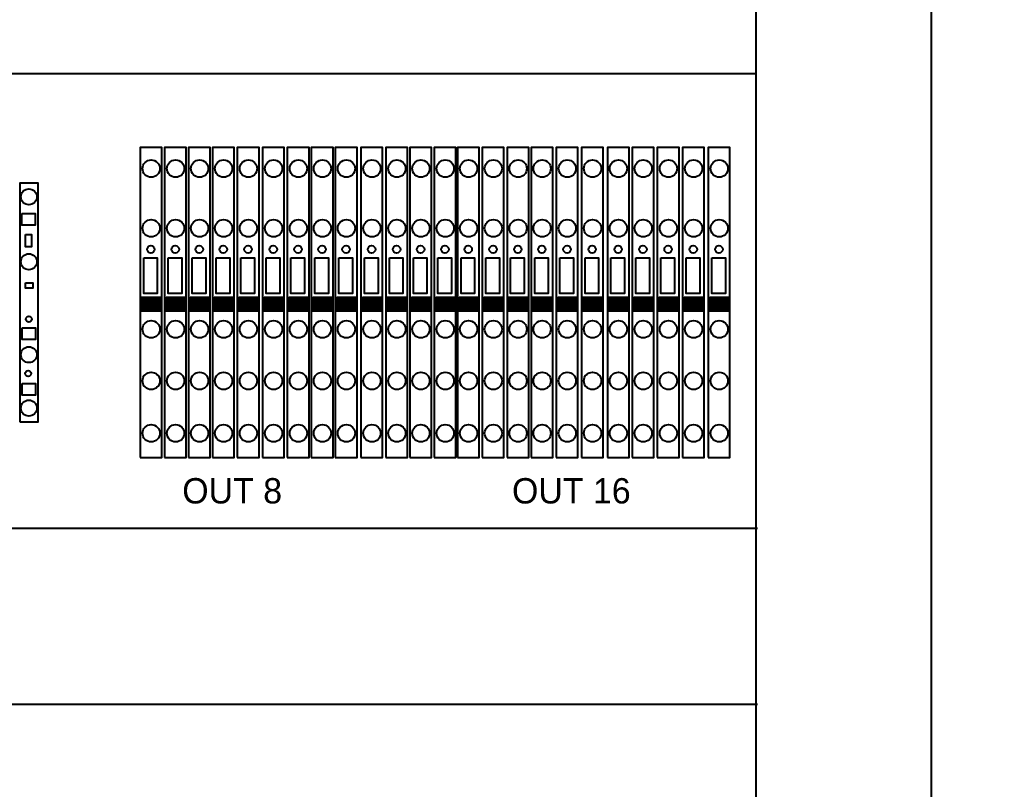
# Model space of a CAD drawing. Extents: x -891 to 6596, y -1 to 298.
# Drawn here: x -298.5 to -243.8, y 106.2 to 148.8 of the extents above; entities that cross this region are included whole.
import ezdxf

# ---------------------------------------------------------------- set-up
doc = ezdxf.new("R2010")
doc.units = 0
doc.header["$MEASUREMENT"] = 0
doc.dimstyles.get("Standard").update_dxf_attribs({"dimtxt": 0.18, "dimasz": 0.18, "dimexe": 0.18, "dimexo": 0.0625, "dimgap": 0.09, "dimtad": 0, "dimtih": 1, "dimtoh": 1, "dimdec": 4, "dimzin": 0, "dimdsep": 46, "dimtxsty": 'Standard', "dimcen": 0.09, "dimadec": 0, "dimazin": 0, "dimtfac": 1, "dimtdec": 4, "dimtofl": 0, "dimtmove": 0, "dimatfit": 3, "dimfxl": 1, "dimtolj": 1, "dimtzin": 0, "dimarcsym": 0})

# ---------------------------------------------------------------- blocks, each defined once
blk = doc.blocks.new('*D12')
at = {"color": 0, "lineweight": -2, "transparency": 16777216}
for p, q in [((-241.782, 239.496), (-87.729, 239.496)), ((-100.229, 214.496), (-100.229, 70.166)), ((-241.782, 45.166), (-87.729, 45.166))]:
    blk.add_line(p, q, dxfattribs=at)
at = {"color": 0, "lineweight": 18, "transparency": 16777216}
for points in [[(-104.395, 214.496), (-96.062, 214.496), (-100.229, 239.496)], [(-104.395, 70.166), (-96.062, 70.166), (-100.229, 45.166)]]:
    blk.add_solid(points, dxfattribs=at)
at = {"layer": 'Defpoints', "color": 0, "lineweight": 18, "transparency": 16777216}
for p in [(-248.032, 239.496), (-248.032, 45.166), (-100.229, 45.166)]:
    blk.add_point(p, dxfattribs=at)
at = {"color": 0, "transparency": 16777216, "insert": (-118.979, 142.331), "char_height": 25, "attachment_point": 5, "rotation": 90}
blk.add_mtext('1000', dxfattribs=at)

msp = doc.modelspace()

# ---------------------------------------------------------------- linework, layer by layer
at = {"color": 40, "true_color": 0xf8d731}
msp.add_line((-257.748, 229.686), (-257.734, 54.882), dxfattribs=at)
msp.add_lwpolyline([(-364.63, 45.166), (-248.032, 45.166), (-248.032, 239.496), (-364.63, 239.496)], close=True)
for points in [[(-354.858, 145.841), (-257.744, 145.841)], [(-257.663, 120.659), (-354.786, 120.659)], [(-354.775, 110.942), (-257.662, 110.942)]]:
    msp.add_lwpolyline(points, dxfattribs=at)
at = {"color": 242, "true_color": 0xcd2027}
for points in [[(-291.827, 124.588), (-290.623, 124.588), (-290.623, 141.748), (-291.827, 141.748)], [(-290.477, 124.588), (-289.272, 124.588), (-289.272, 141.748), (-290.477, 141.748)], [(-289.148, 124.588), (-287.943, 124.588), (-287.943, 141.748), (-289.148, 141.748)], [(-287.818, 124.588), (-286.614, 124.588), (-286.614, 141.748), (-287.818, 141.748)], [(-286.446, 124.588), (-285.241, 124.588), (-285.241, 141.748), (-286.446, 141.748)], [(-285.053, 124.588), (-283.848, 124.588), (-283.848, 141.748), (-285.053, 141.748)], [(-283.681, 124.588), (-282.476, 124.588), (-282.476, 141.748), (-283.681, 141.748)], [(-282.351, 124.588), (-281.147, 124.588), (-281.147, 141.748), (-282.351, 141.748)], [(-291.626, 135.63), (-290.875, 135.63), (-290.875, 133.67), (-291.626, 133.67)], [(-290.275, 135.63), (-289.524, 135.63), (-289.524, 133.67), (-290.275, 133.67)], [(-288.946, 135.63), (-288.195, 135.63), (-288.195, 133.67), (-288.946, 133.67)], [(-287.617, 135.63), (-286.866, 135.63), (-286.866, 133.67), (-287.617, 133.67)], [(-286.245, 135.63), (-285.494, 135.63), (-285.494, 133.67), (-286.245, 133.67)], [(-284.851, 135.63), (-284.1, 135.63), (-284.1, 133.67), (-284.851, 133.67)], [(-283.479, 135.63), (-282.728, 135.63), (-282.728, 133.67), (-283.479, 133.67)], [(-282.15, 135.63), (-281.399, 135.63), (-281.399, 133.67), (-282.15, 133.67)], [(-291.741, 133.465), (-290.716, 133.465), (-290.716, 133.346), (-291.741, 133.346)], [(-290.39, 133.465), (-289.366, 133.465), (-289.366, 133.346), (-290.39, 133.346)], [(-289.061, 133.465), (-288.036, 133.465), (-288.036, 133.346), (-289.061, 133.346)], [(-287.732, 133.465), (-286.707, 133.465), (-286.707, 133.346), (-287.732, 133.346)], [(-286.36, 133.465), (-285.335, 133.465), (-285.335, 133.346), (-286.36, 133.346)], [(-284.966, 133.465), (-283.942, 133.465), (-283.942, 133.346), (-284.966, 133.346)], [(-283.594, 133.465), (-282.569, 133.465), (-282.569, 133.346), (-283.594, 133.346)], [(-282.265, 133.465), (-281.24, 133.465), (-281.24, 133.346), (-282.265, 133.346)], [(-291.741, 133.305), (-290.716, 133.305), (-290.716, 133.186), (-291.741, 133.186)], [(-291.741, 133.129), (-290.716, 133.129), (-290.716, 133.01), (-291.741, 133.01)], [(-291.741, 132.959), (-290.716, 132.959), (-290.716, 132.841), (-291.741, 132.841)], [(-290.39, 133.305), (-289.366, 133.305), (-289.366, 133.186), (-290.39, 133.186)], [(-290.39, 133.129), (-289.366, 133.129), (-289.366, 133.01), (-290.39, 133.01)], [(-290.39, 132.959), (-289.366, 132.959), (-289.366, 132.841), (-290.39, 132.841)], [(-289.061, 133.305), (-288.036, 133.305), (-288.036, 133.186), (-289.061, 133.186)], [(-289.061, 133.129), (-288.036, 133.129), (-288.036, 133.01), (-289.061, 133.01)], [(-289.061, 132.959), (-288.036, 132.959), (-288.036, 132.841), (-289.061, 132.841)], [(-287.732, 133.305), (-286.707, 133.305), (-286.707, 133.186), (-287.732, 133.186)], [(-287.732, 133.129), (-286.707, 133.129), (-286.707, 133.01), (-287.732, 133.01)], [(-287.732, 132.959), (-286.707, 132.959), (-286.707, 132.841), (-287.732, 132.841)], [(-286.36, 133.305), (-285.335, 133.305), (-285.335, 133.186), (-286.36, 133.186)], [(-286.36, 133.129), (-285.335, 133.129), (-285.335, 133.01), (-286.36, 133.01)], [(-286.36, 132.959), (-285.335, 132.959), (-285.335, 132.841), (-286.36, 132.841)], [(-284.966, 133.305), (-283.942, 133.305), (-283.942, 133.186), (-284.966, 133.186)], [(-284.966, 133.129), (-283.942, 133.129), (-283.942, 133.01), (-284.966, 133.01)], [(-284.966, 132.959), (-283.942, 132.959), (-283.942, 132.841), (-284.966, 132.841)], [(-283.594, 133.305), (-282.569, 133.305), (-282.569, 133.186), (-283.594, 133.186)], [(-283.594, 133.129), (-282.569, 133.129), (-282.569, 133.01), (-283.594, 133.01)], [(-283.594, 132.959), (-282.569, 132.959), (-282.569, 132.841), (-283.594, 132.841)], [(-282.265, 133.305), (-281.24, 133.305), (-281.24, 133.186), (-282.265, 133.186)], [(-282.265, 133.129), (-281.24, 133.129), (-281.24, 133.01), (-282.265, 133.01)], [(-282.265, 132.959), (-281.24, 132.959), (-281.24, 132.841), (-282.265, 132.841)], [(-291.741, 132.799), (-290.716, 132.799), (-290.716, 132.68), (-291.741, 132.68)], [(-290.39, 132.799), (-289.366, 132.799), (-289.366, 132.68), (-290.39, 132.68)], [(-289.061, 132.799), (-288.036, 132.799), (-288.036, 132.68), (-289.061, 132.68)], [(-287.732, 132.799), (-286.707, 132.799), (-286.707, 132.68), (-287.732, 132.68)], [(-286.36, 132.799), (-285.335, 132.799), (-285.335, 132.68), (-286.36, 132.68)], [(-284.966, 132.799), (-283.942, 132.799), (-283.942, 132.68), (-284.966, 132.68)], [(-283.594, 132.799), (-282.569, 132.799), (-282.569, 132.68), (-283.594, 132.68)], [(-282.265, 132.799), (-281.24, 132.799), (-281.24, 132.68), (-282.265, 132.68)]]:
    msp.add_lwpolyline(points, close=True, dxfattribs=at)
at = {"color": 141, "true_color": 0xadddf7}
for points in [[(-281.022, 124.588), (-279.817, 124.588), (-279.817, 141.748), (-281.022, 141.748)], [(-279.607, 124.588), (-278.402, 124.588), (-278.402, 141.748), (-279.607, 141.748)], [(-278.228, 124.588), (-277.023, 124.588), (-277.023, 141.748), (-278.228, 141.748)], [(-276.899, 124.588), (-275.694, 124.588), (-275.694, 141.748), (-276.899, 141.748)], [(-275.548, 124.588), (-274.343, 124.588), (-274.343, 141.748), (-275.548, 141.748)], [(-274.262, 124.588), (-273.057, 124.588), (-273.057, 141.748), (-274.262, 141.748)], [(-272.89, 124.588), (-271.685, 124.588), (-271.685, 141.748), (-272.89, 141.748)], [(-271.518, 124.588), (-270.313, 124.588), (-270.313, 141.748), (-271.518, 141.748)], [(-270.189, 124.588), (-268.984, 124.588), (-268.984, 141.748), (-270.189, 141.748)], [(-268.795, 124.588), (-267.59, 124.588), (-267.59, 141.748), (-268.795, 141.748)], [(-267.402, 124.588), (-266.197, 124.588), (-266.197, 141.748), (-267.402, 141.748)], [(-265.965, 124.588), (-264.76, 124.588), (-264.76, 141.748), (-265.965, 141.748)], [(-264.593, 124.588), (-263.388, 124.588), (-263.388, 141.748), (-264.593, 141.748)], [(-263.199, 124.588), (-261.995, 124.588), (-261.995, 141.748), (-263.199, 141.748)], [(-261.806, 124.588), (-260.601, 124.588), (-260.601, 141.748), (-261.806, 141.748)], [(-260.386, 124.588), (-259.182, 124.588), (-259.182, 141.748), (-260.386, 141.748)], [(-280.821, 135.63), (-280.07, 135.63), (-280.07, 133.67), (-280.821, 133.67)], [(-279.406, 135.63), (-278.655, 135.63), (-278.655, 133.67), (-279.406, 133.67)], [(-278.027, 135.63), (-277.276, 135.63), (-277.276, 133.67), (-278.027, 133.67)], [(-276.698, 135.63), (-275.947, 135.63), (-275.947, 133.67), (-276.698, 133.67)], [(-275.347, 135.63), (-274.596, 135.63), (-274.596, 133.67), (-275.347, 133.67)], [(-274.061, 135.63), (-273.31, 135.63), (-273.31, 133.67), (-274.061, 133.67)], [(-272.689, 135.63), (-271.938, 135.63), (-271.938, 133.67), (-272.689, 133.67)], [(-271.316, 135.63), (-270.565, 135.63), (-270.565, 133.67), (-271.316, 133.67)], [(-269.987, 135.63), (-269.236, 135.63), (-269.236, 133.67), (-269.987, 133.67)], [(-268.594, 135.63), (-267.843, 135.63), (-267.843, 133.67), (-268.594, 133.67)], [(-267.2, 135.63), (-266.449, 135.63), (-266.449, 133.67), (-267.2, 133.67)], [(-265.764, 135.63), (-265.013, 135.63), (-265.013, 133.67), (-265.764, 133.67)], [(-264.392, 135.63), (-263.641, 135.63), (-263.641, 133.67), (-264.392, 133.67)], [(-262.998, 135.63), (-262.247, 135.63), (-262.247, 133.67), (-262.998, 133.67)], [(-261.605, 135.63), (-260.854, 135.63), (-260.854, 133.67), (-261.605, 133.67)], [(-260.185, 135.63), (-259.434, 135.63), (-259.434, 133.67), (-260.185, 133.67)], [(-280.936, 133.465), (-279.911, 133.465), (-279.911, 133.346), (-280.936, 133.346)], [(-279.521, 133.465), (-278.496, 133.465), (-278.496, 133.346), (-279.521, 133.346)], [(-278.142, 133.465), (-277.117, 133.465), (-277.117, 133.346), (-278.142, 133.346)], [(-276.812, 133.465), (-275.788, 133.465), (-275.788, 133.346), (-276.812, 133.346)], [(-275.462, 133.465), (-274.437, 133.465), (-274.437, 133.346), (-275.462, 133.346)], [(-274.175, 133.465), (-273.151, 133.465), (-273.151, 133.346), (-274.175, 133.346)], [(-272.803, 133.465), (-271.779, 133.465), (-271.779, 133.346), (-272.803, 133.346)], [(-271.431, 133.465), (-270.407, 133.465), (-270.407, 133.346), (-271.431, 133.346)], [(-270.102, 133.465), (-269.077, 133.465), (-269.077, 133.346), (-270.102, 133.346)], [(-268.709, 133.465), (-267.684, 133.465), (-267.684, 133.346), (-268.709, 133.346)], [(-267.315, 133.465), (-266.29, 133.465), (-266.29, 133.346), (-267.315, 133.346)], [(-265.879, 133.465), (-264.854, 133.465), (-264.854, 133.346), (-265.879, 133.346)], [(-264.506, 133.465), (-263.482, 133.465), (-263.482, 133.346), (-264.506, 133.346)], [(-263.113, 133.465), (-262.088, 133.465), (-262.088, 133.346), (-263.113, 133.346)], [(-261.719, 133.465), (-260.695, 133.465), (-260.695, 133.346), (-261.719, 133.346)], [(-260.3, 133.465), (-259.275, 133.465), (-259.275, 133.346), (-260.3, 133.346)], [(-280.936, 133.305), (-279.911, 133.305), (-279.911, 133.186), (-280.936, 133.186)], [(-280.936, 133.129), (-279.911, 133.129), (-279.911, 133.01), (-280.936, 133.01)], [(-280.936, 132.959), (-279.911, 132.959), (-279.911, 132.841), (-280.936, 132.841)], [(-279.521, 133.305), (-278.496, 133.305), (-278.496, 133.186), (-279.521, 133.186)], [(-279.521, 133.129), (-278.496, 133.129), (-278.496, 133.01), (-279.521, 133.01)], [(-279.521, 132.959), (-278.496, 132.959), (-278.496, 132.841), (-279.521, 132.841)], [(-278.142, 133.305), (-277.117, 133.305), (-277.117, 133.186), (-278.142, 133.186)], [(-278.142, 133.129), (-277.117, 133.129), (-277.117, 133.01), (-278.142, 133.01)], [(-278.142, 132.959), (-277.117, 132.959), (-277.117, 132.841), (-278.142, 132.841)], [(-276.812, 133.305), (-275.788, 133.305), (-275.788, 133.186), (-276.812, 133.186)], [(-276.812, 133.129), (-275.788, 133.129), (-275.788, 133.01), (-276.812, 133.01)], [(-276.812, 132.959), (-275.788, 132.959), (-275.788, 132.841), (-276.812, 132.841)], [(-275.462, 133.305), (-274.437, 133.305), (-274.437, 133.186), (-275.462, 133.186)], [(-275.462, 133.129), (-274.437, 133.129), (-274.437, 133.01), (-275.462, 133.01)], [(-275.462, 132.959), (-274.437, 132.959), (-274.437, 132.841), (-275.462, 132.841)], [(-274.175, 133.305), (-273.151, 133.305), (-273.151, 133.186), (-274.175, 133.186)], [(-274.175, 133.129), (-273.151, 133.129), (-273.151, 133.01), (-274.175, 133.01)], [(-274.175, 132.959), (-273.151, 132.959), (-273.151, 132.841), (-274.175, 132.841)], [(-272.803, 133.305), (-271.779, 133.305), (-271.779, 133.186), (-272.803, 133.186)], [(-272.803, 133.129), (-271.779, 133.129), (-271.779, 133.01), (-272.803, 133.01)], [(-272.803, 132.959), (-271.779, 132.959), (-271.779, 132.841), (-272.803, 132.841)], [(-271.431, 133.305), (-270.407, 133.305), (-270.407, 133.186), (-271.431, 133.186)], [(-271.431, 133.129), (-270.407, 133.129), (-270.407, 133.01), (-271.431, 133.01)], [(-271.431, 132.959), (-270.407, 132.959), (-270.407, 132.841), (-271.431, 132.841)], [(-270.102, 133.305), (-269.077, 133.305), (-269.077, 133.186), (-270.102, 133.186)], [(-270.102, 133.129), (-269.077, 133.129), (-269.077, 133.01), (-270.102, 133.01)], [(-270.102, 132.959), (-269.077, 132.959), (-269.077, 132.841), (-270.102, 132.841)], [(-268.709, 133.305), (-267.684, 133.305), (-267.684, 133.186), (-268.709, 133.186)], [(-268.709, 133.129), (-267.684, 133.129), (-267.684, 133.01), (-268.709, 133.01)], [(-268.709, 132.959), (-267.684, 132.959), (-267.684, 132.841), (-268.709, 132.841)], [(-267.315, 133.305), (-266.29, 133.305), (-266.29, 133.186), (-267.315, 133.186)], [(-267.315, 133.129), (-266.29, 133.129), (-266.29, 133.01), (-267.315, 133.01)], [(-267.315, 132.959), (-266.29, 132.959), (-266.29, 132.841), (-267.315, 132.841)], [(-265.879, 133.305), (-264.854, 133.305), (-264.854, 133.186), (-265.879, 133.186)], [(-265.879, 133.129), (-264.854, 133.129), (-264.854, 133.01), (-265.879, 133.01)], [(-265.879, 132.959), (-264.854, 132.959), (-264.854, 132.841), (-265.879, 132.841)], [(-264.506, 133.305), (-263.482, 133.305), (-263.482, 133.186), (-264.506, 133.186)], [(-264.506, 133.129), (-263.482, 133.129), (-263.482, 133.01), (-264.506, 133.01)], [(-264.506, 132.959), (-263.482, 132.959), (-263.482, 132.841), (-264.506, 132.841)], [(-263.113, 133.305), (-262.088, 133.305), (-262.088, 133.186), (-263.113, 133.186)], [(-263.113, 133.129), (-262.088, 133.129), (-262.088, 133.01), (-263.113, 133.01)], [(-263.113, 132.959), (-262.088, 132.959), (-262.088, 132.841), (-263.113, 132.841)], [(-261.719, 133.305), (-260.695, 133.305), (-260.695, 133.186), (-261.719, 133.186)], [(-261.719, 133.129), (-260.695, 133.129), (-260.695, 133.01), (-261.719, 133.01)], [(-261.719, 132.959), (-260.695, 132.959), (-260.695, 132.841), (-261.719, 132.841)], [(-260.3, 133.305), (-259.275, 133.305), (-259.275, 133.186), (-260.3, 133.186)], [(-260.3, 133.129), (-259.275, 133.129), (-259.275, 133.01), (-260.3, 133.01)], [(-260.3, 132.959), (-259.275, 132.959), (-259.275, 132.841), (-260.3, 132.841)], [(-280.936, 132.799), (-279.911, 132.799), (-279.911, 132.68), (-280.936, 132.68)], [(-279.521, 132.799), (-278.496, 132.799), (-278.496, 132.68), (-279.521, 132.68)], [(-278.142, 132.799), (-277.117, 132.799), (-277.117, 132.68), (-278.142, 132.68)], [(-276.812, 132.799), (-275.788, 132.799), (-275.788, 132.68), (-276.812, 132.68)], [(-275.462, 132.799), (-274.437, 132.799), (-274.437, 132.68), (-275.462, 132.68)], [(-274.175, 132.799), (-273.151, 132.799), (-273.151, 132.68), (-274.175, 132.68)], [(-272.803, 132.799), (-271.779, 132.799), (-271.779, 132.68), (-272.803, 132.68)], [(-271.431, 132.799), (-270.407, 132.799), (-270.407, 132.68), (-271.431, 132.68)], [(-270.102, 132.799), (-269.077, 132.799), (-269.077, 132.68), (-270.102, 132.68)], [(-268.709, 132.799), (-267.684, 132.799), (-267.684, 132.68), (-268.709, 132.68)], [(-267.315, 132.799), (-266.29, 132.799), (-266.29, 132.68), (-267.315, 132.68)], [(-265.879, 132.799), (-264.854, 132.799), (-264.854, 132.68), (-265.879, 132.68)], [(-264.506, 132.799), (-263.482, 132.799), (-263.482, 132.68), (-264.506, 132.68)], [(-263.113, 132.799), (-262.088, 132.799), (-262.088, 132.68), (-263.113, 132.68)], [(-261.719, 132.799), (-260.695, 132.799), (-260.695, 132.68), (-261.719, 132.68)], [(-260.3, 132.799), (-259.275, 132.799), (-259.275, 132.68), (-260.3, 132.68)]]:
    msp.add_lwpolyline(points, close=True, dxfattribs=at)
at = {"color": 240, "true_color": 0xed1f24}
for points in [[(-298.484, 126.556), (-297.473, 126.556), (-297.473, 139.771), (-298.484, 139.771)], [(-298.366, 138.1), (-297.625, 138.1), (-297.625, 137.455), (-298.366, 137.455)], [(-298.172, 136.935), (-297.837, 136.935), (-297.837, 136.247), (-298.172, 136.247)], [(-298.177, 134.263), (-297.754, 134.263), (-297.754, 133.957), (-298.177, 133.957)], [(-298.358, 131.764), (-297.616, 131.764), (-297.616, 131.119), (-298.358, 131.119)], [(-298.352, 128.683), (-297.61, 128.683), (-297.61, 128.038), (-298.352, 128.038)]]:
    msp.add_lwpolyline(points, close=True, dxfattribs=at)
at = {"color": 242, "true_color": 0xcd2027}
for centre, radius in [((-291.212, 140.578), 0.48), ((-289.861, 140.578), 0.48), ((-288.532, 140.578), 0.48), ((-287.203, 140.578), 0.48), ((-285.831, 140.578), 0.48), ((-284.437, 140.578), 0.48), ((-283.065, 140.578), 0.48), ((-281.736, 140.578), 0.48), ((-291.212, 137.277), 0.48), ((-289.861, 137.277), 0.48), ((-288.532, 137.277), 0.48), ((-287.203, 137.277), 0.48), ((-285.831, 137.277), 0.48), ((-284.437, 137.277), 0.48), ((-283.065, 137.277), 0.48), ((-281.736, 137.277), 0.48), ((-291.23, 136.109), 0.208), ((-289.879, 136.109), 0.208), ((-288.55, 136.109), 0.208), ((-287.221, 136.109), 0.208), ((-285.849, 136.109), 0.208), ((-284.455, 136.109), 0.208), ((-283.083, 136.109), 0.208), ((-281.754, 136.109), 0.208), ((-291.212, 131.689), 0.48), ((-289.861, 131.689), 0.48), ((-288.532, 131.689), 0.48), ((-287.203, 131.689), 0.48), ((-285.831, 131.689), 0.48), ((-284.437, 131.689), 0.48), ((-283.065, 131.689), 0.48), ((-281.736, 131.689), 0.48), ((-291.212, 128.833), 0.48), ((-289.861, 128.833), 0.48), ((-288.532, 128.833), 0.48), ((-287.203, 128.833), 0.48), ((-285.831, 128.833), 0.48), ((-284.437, 128.833), 0.48), ((-283.065, 128.833), 0.48), ((-281.736, 128.833), 0.48), ((-291.212, 125.935), 0.48), ((-289.861, 125.935), 0.48), ((-288.532, 125.935), 0.48), ((-287.203, 125.935), 0.48), ((-285.831, 125.935), 0.48), ((-284.437, 125.935), 0.48), ((-283.065, 125.935), 0.48), ((-281.736, 125.935), 0.48)]:
    msp.add_circle(centre, radius, dxfattribs=at)
at = {"color": 141, "true_color": 0xadddf7}
for centre, radius in [((-280.407, 140.578), 0.48), ((-278.992, 140.578), 0.48), ((-277.613, 140.578), 0.48), ((-276.284, 140.578), 0.48), ((-274.933, 140.578), 0.48), ((-273.647, 140.578), 0.48), ((-272.275, 140.578), 0.48), ((-270.902, 140.578), 0.48), ((-269.573, 140.578), 0.48), ((-268.18, 140.578), 0.48), ((-266.786, 140.578), 0.48), ((-265.35, 140.578), 0.48), ((-263.978, 140.578), 0.48), ((-262.584, 140.578), 0.48), ((-261.191, 140.578), 0.48), ((-259.771, 140.578), 0.48), ((-280.407, 137.277), 0.48), ((-278.992, 137.277), 0.48), ((-277.613, 137.277), 0.48), ((-276.284, 137.277), 0.48), ((-274.933, 137.277), 0.48), ((-273.647, 137.277), 0.48), ((-272.275, 137.277), 0.48), ((-270.902, 137.277), 0.48), ((-269.573, 137.277), 0.48), ((-268.18, 137.277), 0.48), ((-266.786, 137.277), 0.48), ((-265.35, 137.277), 0.48), ((-263.978, 137.277), 0.48), ((-262.584, 137.277), 0.48), ((-261.191, 137.277), 0.48), ((-259.771, 137.277), 0.48), ((-280.425, 136.109), 0.208), ((-279.01, 136.109), 0.208), ((-277.63, 136.109), 0.208), ((-276.301, 136.109), 0.208), ((-274.951, 136.109), 0.208), ((-273.664, 136.109), 0.208), ((-272.292, 136.109), 0.208), ((-270.92, 136.109), 0.208), ((-269.591, 136.109), 0.208), ((-268.197, 136.109), 0.208), ((-266.804, 136.109), 0.208), ((-265.367, 136.109), 0.208), ((-263.995, 136.109), 0.208), ((-262.602, 136.109), 0.208), ((-261.208, 136.109), 0.208), ((-259.789, 136.109), 0.208), ((-280.407, 131.689), 0.48), ((-278.992, 131.689), 0.48), ((-277.613, 131.689), 0.48), ((-276.284, 131.689), 0.48), ((-274.933, 131.689), 0.48), ((-273.647, 131.689), 0.48), ((-272.275, 131.689), 0.48), ((-270.902, 131.689), 0.48), ((-269.573, 131.689), 0.48), ((-268.18, 131.689), 0.48), ((-266.786, 131.689), 0.48), ((-265.35, 131.689), 0.48), ((-263.978, 131.689), 0.48), ((-262.584, 131.689), 0.48), ((-261.191, 131.689), 0.48), ((-259.771, 131.689), 0.48), ((-280.407, 128.833), 0.48), ((-278.992, 128.833), 0.48), ((-277.613, 128.833), 0.48), ((-276.284, 128.833), 0.48), ((-274.933, 128.833), 0.48), ((-273.647, 128.833), 0.48), ((-272.275, 128.833), 0.48), ((-270.902, 128.833), 0.48), ((-269.573, 128.833), 0.48), ((-268.18, 128.833), 0.48), ((-266.786, 128.833), 0.48), ((-265.35, 128.833), 0.48), ((-263.978, 128.833), 0.48), ((-262.584, 128.833), 0.48), ((-261.191, 128.833), 0.48), ((-259.771, 128.833), 0.48), ((-280.407, 125.935), 0.48), ((-278.992, 125.935), 0.48), ((-277.613, 125.935), 0.48), ((-276.284, 125.935), 0.48), ((-274.933, 125.935), 0.48), ((-273.647, 125.935), 0.48), ((-272.275, 125.935), 0.48), ((-270.902, 125.935), 0.48), ((-269.573, 125.935), 0.48), ((-268.18, 125.935), 0.48), ((-266.786, 125.935), 0.48), ((-265.35, 125.935), 0.48), ((-263.978, 125.935), 0.48), ((-262.584, 125.935), 0.48), ((-261.191, 125.935), 0.48), ((-259.771, 125.935), 0.48)]:
    msp.add_circle(centre, radius, dxfattribs=at)
at = {"color": 240, "true_color": 0xed1f24}
for centre, radius in [((-297.982, 139.014), 0.441), ((-297.982, 135.422), 0.441), ((-297.984, 132.247), 0.165), ((-297.982, 130.28), 0.441), ((-298.02, 129.238), 0.165), ((-297.982, 127.324), 0.441)]:
    msp.add_circle(centre, radius, dxfattribs=at)

# ---------------------------------------------------------------- texts
at = {"color": 40, "true_color": 0xf8d731, "char_height": 1.4027, "attachment_point": 1}
for s, insert in [('OUT 8  ', (-289.492, 123.45)), ('OUT 16  ', (-271.241, 123.45))]:
    msp.add_mtext_dynamic_manual_height_columns(s, width=10.22894, gutter_width=7.013, heights=[0], dxfattribs=dict(at, insert=insert))

# ---------------------------------------------------------------- dimensions: what is measured, and where the dimension line sits
dim = msp.add_linear_dim(base=(-100.229, 45.166), p1=(-248.032, 239.496), p2=(-248.032, 45.166), angle=90, text='1000', dimstyle='Standard', override={"dimscale": 10, "dimtxt": 2.5, "dimasz": 2.5, "dimexe": 1.25, "dimexo": 0.625, "dimgap": 0.625, "dimtad": 1, "dimtih": 0, "dimtoh": 0, "dimdec": 2, "dimzin": 8, "dimdsep": 44, "dimcen": 2.5, "dimtdec": 2, "dimtofl": 1, "dimtolj": 0, "dimtzin": 8})
dim.commit()
dim.dimension.update_dxf_attribs({"geometry": '*D12', "text_midpoint": (-118.979, 142.331)})

doc.saveas('drawing.dxf')
